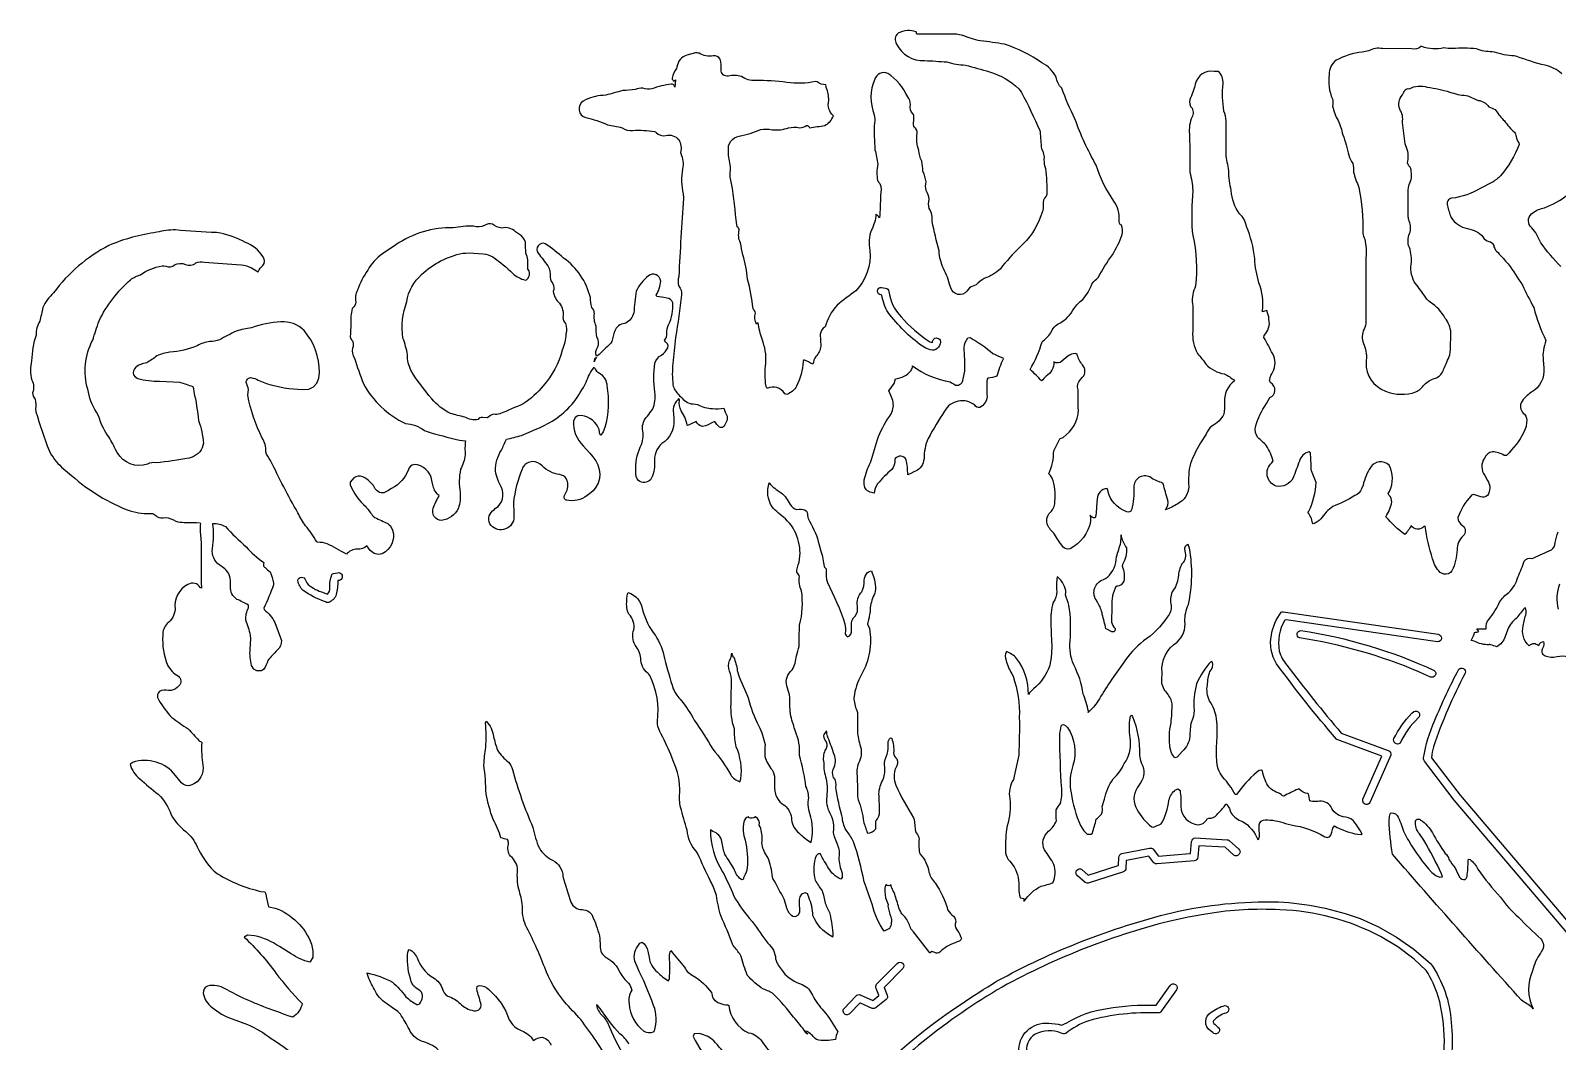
# Model space of a CAD drawing. Extents: x 1.1 to 38.4, y 1.6 to 45.1.
# Drawn here: x 2.41 to 14.9, y 11.2 to 19.47 of the extents above; entities that cross this region are included whole.
import ezdxf

# ---------------------------------------------------------------- set-up
doc = ezdxf.new("R2010")
doc.units = 0
doc.linetypes.add('0', pattern=[0])
doc.layers.add('1', color=7, linetype='0')

msp = doc.modelspace()

# ---------------------------------------------------------------- linework, layer by layer
at = {"layer": '1'}
for points in [[(14.936142, 19.111721, 0.130472), (14.79966, 19.181789, -0.028833), (14.567451, 19.253445), (14.547356, 19.257504, -0.068087), (14.384834, 19.289394), (14.367622, 19.29179, -0.097023), (14.237762, 19.315624, 0.043974), (14.043182, 19.317486, -0.014841), (13.970695, 19.323833, -0.148706), (13.792564, 19.334911), (13.782936, 19.334652, -0.270188), (13.708153, 19.317196), (13.46965, 19.317562, 0.186708), (13.356636, 19.299236), (13.303474, 19.289043, 0.09684), (13.091132, 19.222891, 0.247423), (13.032016, 19.104519, 0.127826), (13.059358, 18.906412, -0.110517), (13.061806, 18.846569, 0.089451), (13.105789, 18.730099, -0.062447), (13.144173, 18.612881, -0.041409), (13.194562, 18.445063, 0.067609), (13.225998, 18.378201, -0.08192), (13.231598, 18.307491, 0.023251), (13.275993, 18.182369, -0.064484), (13.307679, 17.808229, 0.106905), (13.325653, 17.75964, -0.072446), (13.333237, 17.605587, 0.00585), (13.334267, 17.069284, -0.105137), (13.311778, 17.008186, 0.20603), (13.319664, 16.893154, -0.128885), (13.335296, 16.750546, 0.333493), (13.495468, 16.51627, 0.184214), (13.742995, 16.509239, 0.134827), (13.809723, 16.568661, -0.125227), (13.905762, 16.622875, 0.227419), (13.969872, 16.693478, 0.016886), (14.020309, 16.813808), (14.02413, 16.835302, -0.000216), (14.029732, 16.994061, 0.13618), (13.982681, 17.111309, 0.135508), (13.859718, 17.242519, -0.111528), (13.810877, 17.299936, -0.002315), (13.729856, 17.411171, -0.171014), (13.706333, 17.571184, 0.112128), (13.683434, 17.706844, -0.179959), (13.696106, 17.816998, 0.155301), (13.684134, 17.917339, -0.036472), (13.679573, 17.948437), (13.679474, 18.160595, -0.09117), (13.704063, 18.247128, 0.133918), (13.696266, 18.348156, -0.313009), (13.676094, 18.397961, 0.171376), (13.660416, 18.522671), (13.655518, 18.539822, 0.00233), (13.632217, 18.7131, 0.188783), (13.611, 18.822536, -0.278031), (13.631943, 18.93861, -0.020128), (13.656429, 18.981707, -0.234049), (13.689377, 18.989422, -0.208226), (13.836266, 19.002605, -0.041883), (14.0207, 18.962845, 0.072361), (14.154037, 18.934383), (14.16729, 18.930462), (14.251389, 18.894573, -0.219682), (14.339828, 18.841335, -0.024602), (14.390694, 18.818829), (14.397705, 18.811306, 0.068115), (14.467789, 18.727047, 0.07474), (14.550354, 18.633434, -0.15839), (14.562071, 18.598141, 0.134853), (14.584969, 18.547848), (14.5867, 18.534771, -0.089217), (14.435205, 18.277279, -0.060506), (14.364319, 18.222622), (14.273087, 18.175396, -0.100607), (14.035423, 18.093517, 0.507307), (14.001297, 18.032253, 0.034279), (14.030342, 17.93716, 0.202569), (14.164742, 17.845898), (14.184441, 17.839886, -0.212858), (14.302116, 17.762693, 0.142563), (14.353424, 17.736614, -0.286084), (14.381805, 17.695477, 0.133516), (14.414927, 17.648571, 0.017995), (14.498886, 17.557705, -0.010266), (14.614578, 17.381756, 0.01846), (14.707611, 17.200253, 0.052512), (14.80687, 16.929424, 0.129442), (14.785179, 16.768246), (14.789719, 16.706051, -0.297993), (14.688591, 16.506298, 0.119836), (14.603882, 16.421062, 0.341716), (14.631478, 16.326366, -0.20512), (14.648643, 16.25816), (14.644295, 16.226986, -0.119332), (14.525719, 16.036129), (14.504913, 16.011974), (14.483986, 15.987942), (14.465569, 15.989971, 0.117351), (14.369875, 16.020361, 0.248384), (14.30365, 15.967953, 0.325801), (14.306648, 15.82513), (14.329918, 15.785503, -0.302934), (14.327945, 15.66176, -0.310384), (14.27388, 15.652065), (14.225006, 15.667629, 0.341999), (14.191505, 15.657391, 0.100587), (14.087158, 15.482861, 0.294999), (14.127556, 15.414898, -0.444562), (14.129593, 15.332333, 0.217126), (14.07975, 15.217251, -0.098706), (14.037951, 15.046036, -0.295503), (13.971466, 15.0182), (13.942429, 15.033245, -0.155234), (13.87988, 15.144747, -0.04293), (13.81813, 15.411068), (13.809258, 15.407665, -0.480687), (13.703484, 15.41592, -0.065291), (13.652161, 15.342037, -0.050181), (13.497452, 15.488674, 0.094016), (13.545578, 15.609631, 0.196937), (13.524956, 15.662182), (13.515129, 15.67802), (13.528099, 15.695293, 0.234941), (13.52339, 15.910408, 0.458582), (13.370462, 15.892219, 0.079324), (13.310623, 15.747112), (13.299202, 15.71748, -0.233192), (13.243515, 15.661572, -0.050027), (13.06459, 15.572399, 0.097193), (12.965452, 15.469786, -0.143144), (12.901093, 15.430477), (12.89727, 15.438061, 0.125601), (12.859596, 15.524303), (12.867996, 15.534695, 0.097832), (12.927513, 15.768017, -0.040385), (12.885376, 15.8773, 0.026823), (12.879768, 16.011395), (12.86673, 16.019268, 0.261466), (12.789436, 15.942516, -0.001404), (12.739017, 15.806012, -0.334885), (12.600446, 15.738588, -0.581108), (12.564201, 15.929699), (12.575539, 15.944454, 0.061794), (12.520919, 16.069637, -0.002687), (12.449776, 16.135845, -0.218062), (12.431313, 16.224422, -0.090486), (12.520531, 16.413769), (12.534798, 16.438046), (12.548759, 16.46249, 0.622643), (12.555006, 16.584152, -0.323982), (12.5467, 16.610729, -0.124757), (12.572322, 16.672815, 0.258746), (12.571381, 16.820644, 0.01818), (12.499146, 16.954433), (12.50161, 16.97105, 0.2547), (12.540627, 17.104183, 0.080383), (12.523697, 17.174801, 0.085553), (12.487671, 17.163937), (12.486786, 17.173153, 0.123926), (12.458641, 17.402477, -0.055282), (12.423904, 17.600567, 0.075341), (12.356637, 17.861874, 0.183917), (12.300491, 17.966686, -0.139889), (12.232262, 18.156017, -0.06303), (12.212644, 18.319298, -0.01509), (12.18956, 18.45715), (12.189323, 18.725826, 0.12035), (12.172623, 18.807156, -0.071184), (12.166245, 19.031462, 0.209835), (12.126541, 19.132015), (12.092781, 19.132015, 0.406477), (11.937622, 19.026272, -0.044493), (11.892807, 18.901146, 0.26339), (11.911476, 18.829418, -0.305261), (11.903206, 18.744747, 0.098359), (11.891047, 18.59901, -0.001206), (11.894722, 18.306377, -0.045581), (11.917259, 18.156322, 0.037155), (11.91288, 17.824062), (11.918587, 17.789791, -0.083556), (11.93911, 17.377056), (11.934212, 17.358578, 0.157459), (11.917175, 17.212734), (11.917389, 17.005795, 0.146111), (11.955589, 16.823345, -0.042462), (12.025955, 16.733883, 0.150831), (12.174232, 16.65649, -0.087382), (12.25985, 16.601086, 0.259675), (12.176239, 16.419804, -0.046413), (12.171089, 16.327404, -0.157166), (12.072334, 16.228649, 0.123525), (12.026009, 16.16386, 0.03312), (11.915972, 15.967844), (11.897507, 15.923519, 0.073626), (11.8853, 15.734277, -0.271516), (11.795143, 15.59486, -0.058389), (11.694107, 15.545696, 0.237474), (11.712456, 15.624584, -0.002991), (11.675308, 15.758557), (11.661469, 15.767696, -0.091631), (11.565964, 15.813473, 0.556822), (11.435051, 15.730022, -0.085055), (11.416473, 15.544552, -0.450457), (11.377861, 15.529476, -0.26694), (11.22184, 15.703365), (11.216721, 15.718365, 0.386625), (11.135139, 15.633297), (11.131905, 15.606457), (11.127708, 15.523403), (11.124306, 15.498043), (11.118408, 15.479977, -0.366916), (11.079239, 15.501415), (11.082092, 15.473049), (11.080902, 15.449154, -0.226967), (10.914126, 15.22546, -0.361121), (10.844902, 15.256252, -0.024926), (10.77903, 15.357571, -0.128189), (10.724897, 15.431424, -0.283157), (10.76046, 15.533138, 0.192589), (10.789574, 15.615741, 0.117144), (10.766808, 15.805019), (10.754379, 15.824306), (10.738922, 15.838558, 0.113344), (10.779587, 16.026134), (10.828964, 16.124874), (10.833885, 16.127361), (10.856148, 16.136272, 0.232864), (10.982979, 16.361919), (10.980316, 16.377697), (10.980309, 16.526699, -0.301257), (10.99807, 16.609829), (11.016633, 16.63026, 0.386714), (11.016151, 16.729824, -0.120314), (10.971992, 16.817257), (10.956268, 16.823879, 0.161519), (10.896111, 16.800793), (10.845741, 16.761425, -0.363077), (10.781845, 16.754986, -0.255977), (10.718962, 16.638363, 0.017087), (10.680214, 16.599255, 0.034714), (10.586571, 16.691708, 0.056526), (10.685013, 16.918957, 0.049434), (10.75631, 16.991558, -0.198609), (10.829407, 17.073132, 0.151655), (10.943703, 17.189754, -0.079824), (11.017487, 17.266338, 0.092036), (11.092461, 17.391644, -0.110621), (11.129913, 17.431057), (11.14241, 17.444927, -0.028475), (11.260274, 17.631132, 0.048323), (11.340851, 17.797039, 0.154421), (11.33419, 17.873013, -0.338706), (11.315552, 17.912624, 0.185951), (11.271736, 18.070797, -0.080303), (11.126633, 18.364437, -0.041284), (10.953178, 18.742397, -0.021334), (10.844971, 18.99461, -0.166013), (10.800301, 19.084225, 0.156492), (10.683762, 19.202175, 0.06542), (10.377266, 19.354137, 0.019377), (10.179214, 19.380428, -0.036915), (10.035789, 19.425869, 0.086008), (9.929962, 19.435986), (9.659454, 19.436321), (9.658813, 19.437115), (9.654938, 19.455959, 0.209253), (9.50835, 19.443436, 0.406927), (9.494905, 19.355577, 0.302345), (9.723473, 19.220257, -0.010068), (9.906479, 19.208553, 0.063089), (10.058853, 19.182812, 0.004659), (10.255318, 19.129086, -0.108061), (10.494604, 18.990171), (10.506227, 18.975153), (10.516476, 18.959166, -0.018198), (10.665337, 18.649029), (10.668419, 18.634548, 0.01285), (10.679619, 18.498577, -0.171244), (10.699539, 18.408749, 0.073627), (10.711754, 18.336651, -0.034802), (10.72451, 18.12521), (10.722031, 18.117413), (10.718224, 18.110165, 0.274079), (10.694832, 18.038662, -0.139434), (10.673874, 17.950436, -0.133932), (10.501785, 17.694317, 0.027164), (10.343262, 17.516857, -0.10989), (10.212112, 17.43745, 0.067412), (10.144035, 17.385647, 0.06673), (10.091957, 17.36018), (10.069771, 17.33395, -0.608775), (9.937988, 17.361416), (9.933372, 17.373363, 0.063368), (9.878006, 17.517864, -0.086423), (9.841766, 17.662853, -0.016653), (9.785127, 17.903454, 0.179803), (9.761581, 18.008617, -0.137755), (9.760811, 18.085766, 0.082131), (9.735886, 18.157833, -0.126853), (9.735748, 18.227856, 0.089047), (9.709702, 18.31242, 0.004771), (9.701118, 18.397991, -0.111076), (9.676247, 18.485287, -0.141959), (9.663442, 18.626194, 0.210021), (9.640442, 18.676403, -0.230196), (9.633744, 18.71249, 0.009085), (9.635063, 18.771542), (9.631714, 18.779751, -0.272543), (9.607332, 18.860964, 0.171354), (9.584991, 18.923458, 0.135262), (9.422679, 19.115572, 0.43742), (9.315407, 19.067669, 0.198428), (9.311168, 18.7764, -0.113955), (9.313019, 18.709591, 0.034841), (9.317497, 18.49078, -0.033686), (9.340622, 18.371258, 0.098208), (9.339119, 18.239468, 0.116557), (9.358101, 18.21336, -0.134544), (9.362755, 18.117474, -0.011172), (9.354813, 17.933437, 0.08696), (9.324853, 17.962841, -0.130073), (9.287776, 17.835293, 0.147933), (9.27647, 17.666481, -0.214677), (9.161346, 17.336422, 0.020298), (9.006882, 17.217724, 0.12647), (8.910469, 17.040768, 0.262496), (8.87011, 16.980816), (8.875198, 16.88348, -0.147382), (8.834175, 16.799175, 0.108638), (8.809822, 16.736034, 0.028962), (8.734222, 16.772152), (8.729912, 16.758877, -0.089209), (8.67662, 16.556362, -0.167187), (8.597267, 16.48904), (8.578705, 16.495052, 0.401768), (8.435356, 16.536373), (8.426102, 16.554043, -0.067826), (8.424362, 16.744808, 0.116146), (8.393254, 16.940237, -0.03842), (8.361198, 17.075146, -0.048587), (8.348015, 17.063519, -0.205648), (8.339979, 17.154758, 0.255102), (8.322945, 17.183102), (8.320244, 17.191875, 0.039995), (8.275223, 17.430798, 0.058669), (8.235958, 17.630438, -0.006755), (8.217255, 17.730282, -0.186004), (8.207077, 17.831738, 0.255456), (8.190125, 17.86018), (8.186516, 17.87524, 0.012622), (8.144875, 18.214657, -0.143768), (8.13633, 18.321163, 0.048814), (8.119102, 18.444469), (8.119637, 18.479702, -0.426074), (8.206772, 18.602154, 0.049325), (8.382281, 18.655605, -0.115383), (8.476431, 18.653717, 0.104051), (8.609154, 18.669569, -0.092684), (8.700668, 18.671124, 0.140124), (8.758354, 18.68919, -0.381375), (8.78193, 18.669598, 0.002186), (8.907532, 18.689449, 0.198554), (8.976883, 18.768398, -0.272821), (8.939056, 18.892973, 0.093632), (8.919131, 18.999382, -0.005985), (8.915413, 19.022503, -0.184225), (8.845078, 19.047054), (8.831146, 19.048107, -0.089927), (8.596077, 19.041943, 0.030176), (8.34034, 19.056881, -0.16224), (8.225243, 19.088436, 0.129277), (8.116493, 19.093227, -0.492611), (8.058922, 19.144421, 0.087366), (8.050984, 19.232378, 0.341158), (7.994759, 19.25787, -0.165047), (7.878779, 19.279621, 0.075996), (7.848824, 19.283001), (7.779579, 19.263515, 0.304912), (7.697472, 19.167477), (7.693855, 19.15617, 0.100457), (7.658331, 19.077194, 0.33763), (7.67486, 19.052452, 0.317908), (7.6847, 19.062115), (7.681136, 19.001369, 0.435891), (7.65126, 19.026974, 0.054666), (7.49202, 18.988934, -0.121636), (7.418854, 18.993435, 0.07591), (7.355306, 18.984318, -0.044825), (7.254448, 18.974346, 0.008441), (7.114662, 18.936123, 0.101634), (6.948914, 18.899426), (6.931206, 18.887859, 0.663178), (6.950813, 18.753979, -0.046565), (7.12973, 18.69482, -0.03588), (7.248062, 18.670055, 0.180401), (7.337234, 18.649319, -0.041048), (7.513374, 18.640728), (7.521255, 18.637096), (7.528404, 18.632183, 0.293766), (7.605949, 18.607601, -0.268561), (7.71315, 18.573559, -0.174547), (7.727341, 18.469296), (7.72831, 18.459637, -0.15922), (7.743446, 18.334698, 0.102848), (7.748518, 18.129078, -0.025791), (7.750388, 18.093065, 0.003779), (7.712059, 17.454174, 0.125489), (7.71209, 17.373501, -0.238501), (7.733757, 17.303783, -0.022733), (7.684703, 16.953428, -0.012104), (7.663122, 16.741932, 0.048412), (7.664546, 16.568037, 0.152827), (7.710197, 16.489544, 0.099185), (7.796112, 16.416134, 0.026184), (7.866623, 16.407345, 0.137029), (7.989197, 16.374371, 0.111435), (8.081215, 16.377758, 0.081789), (8.109399, 16.311382, -0.220832), (8.071136, 16.219481, -0.314107), (8.038773, 16.226101), (8.023384, 16.241848), (8.006866, 16.266781), (7.992577, 16.262295, -0.108301), (7.907791, 16.226315, -0.270049), (7.85527, 16.268612, -0.042848), (7.783348, 16.235561), (7.779732, 16.237423, 0.093591), (7.760811, 16.301815), (7.731903, 16.355877, -0.159459), (7.717552, 16.441097), (7.713615, 16.45425, 0.264271), (7.66787, 16.336376), (7.67077, 16.28297, -0.284299), (7.574239, 16.08695, 0.24122), (7.514534, 15.92831, -0.146449), (7.480653, 15.791362, -0.384138), (7.383224, 15.783672, -0.219484), (7.360685, 15.85627), (7.360439, 15.888377, -0.115771), (7.406997, 16.078962, 0.151277), (7.414743, 16.205166, -0.203952), (7.455906, 16.310804, -0.015046), (7.498535, 16.366589, 0.143837), (7.516304, 16.507915, -0.072327), (7.51713, 16.744011, -0.201861), (7.571598, 16.810032, 0.1032), (7.623192, 16.870327), (7.625084, 16.885998), (7.619392, 16.902187), (7.604538, 16.918972), (7.594612, 16.933071, 0.288952), (7.614365, 16.992153, -0.13491), (7.628891, 17.059109, 0.131937), (7.662848, 17.23933, 0.31241), (7.6138, 17.276653), (7.591042, 17.280834), (7.531517, 17.289257), (7.527687, 17.300686, 0.117452), (7.564774, 17.416119, 0.601659), (7.463867, 17.459301, 0.120568), (7.364868, 17.333431, 0.011186), (7.344314, 17.156271, -0.209653), (7.278572, 17.072048), (7.26902, 17.06918, 0.310017), (7.189003, 17.008205, 0.053381), (7.164307, 16.922344), (7.155243, 16.909237, -0.015887), (7.047905, 16.803707), (7.039254, 16.802471, -0.247521), (7.047507, 16.873745, 0.268796), (7.041771, 16.958492, -0.045414), (7.037086, 17.04771, -0.15672), (7.022858, 17.15176, 0.195578), (7.001022, 17.200726, -0.047628), (6.989014, 17.280941, 0.177924), (6.770583, 17.604492, 0.025498), (6.620606, 17.721453, 0.768787), (6.562843, 17.644756, 0.008282), (6.64112, 17.540524, -0.171337), (6.659974, 17.447514, 0.182217), (6.683311, 17.39529, -0.143939), (6.68602, 17.330135, 0.186664), (6.736671, 17.235592, -0.203292), (6.764382, 17.119024, 0.192067), (6.785926, 17.069195, -0.157269), (6.787964, 16.983547, -0.093655), (6.758119, 16.849575, -0.119737), (6.603315, 16.5602, -0.078722), (6.440102, 16.412258, -0.010586), (6.248154, 16.330338, -0.097519), (6.196411, 16.326214, 0.174799), (6.151085, 16.299129), (6.146004, 16.296764), (6.105614, 16.301342, 0.318714), (6.070129, 16.283581, -0.16465), (5.962326, 16.302349, -0.002102), (5.844521, 16.333233, -0.118213), (5.692726, 16.453915, -0.048621), (5.520877, 16.686531, -0.124922), (5.49334, 16.813061, 0.04484), (5.455711, 16.948681, -0.123139), (5.487511, 17.248425, -0.181798), (5.60794, 17.468767, -0.144592), (5.944779, 17.64344), (5.970892, 17.645796), (5.997108, 17.646175), (6.112907, 17.638165, -0.143432), (6.191147, 17.613338, -0.050358), (6.355507, 17.477596, 0.11615), (6.455963, 17.42416, 0.343152), (6.482407, 17.448162, 0.3429), (6.478735, 17.514759, -0.045007), (6.477085, 17.590324, 0.092907), (6.460976, 17.643276, -0.005044), (6.457606, 17.734365, 0.223939), (6.409805, 17.796062), (6.376541, 17.818539, 0.257438), (6.264275, 17.850079, -0.128418), (6.187935, 17.881268, 0.235565), (6.123856, 17.869915, -0.174457), (6.031799, 17.865902, 0.042546), (5.867004, 17.852383, 0.153894), (5.398018, 17.713436), (5.287598, 17.639385, 0.125482), (5.169594, 17.506481, 0.079908), (5.083969, 17.341091, 0.198235), (5.070141, 17.244057, -0.24092), (5.044807, 17.19743), (5.040901, 17.191097, 0.095529), (5.03067, 17.065685, -0.002448), (5.023537, 16.961224, 0.155678), (5.042192, 16.926876, -0.198361), (5.043884, 16.866573, 0.209134), (5.058548, 16.786602, 0.012083), (5.132469, 16.576427, 0.161658), (5.47702, 16.251873, -0.136867), (5.631271, 16.194286), (5.645457, 16.187073, 0.013034), (5.917857, 16.114216), (5.942155, 16.111481), (5.966583, 16.110378, 0.047051), (5.965249, 15.993649, -0.102393), (5.927017, 15.876995, 0.099158), (5.924525, 15.685584, -0.091432), (5.909378, 15.558163, -0.251523), (5.772258, 15.45803, -0.524502), (5.703667, 15.558163, -0.04088), (5.752625, 15.66148, -0.194862), (5.704124, 15.738415), (5.693025, 15.785198, 0.347265), (5.549083, 15.916088, 0.298085), (5.500038, 15.873531, -0.188172), (5.363001, 15.71896), (5.331934, 15.700425), (5.300217, 15.683025, -0.337313), (5.224068, 15.727337, 0.170605), (5.109345, 15.821037, 0.276424), (5.040161, 15.791195), (5.023109, 15.771267), (5.022705, 15.748928, 0.10359), (5.153984, 15.569088, 0.012844), (5.212654, 15.492916), (5.226111, 15.482205, 0.002155), (5.33291, 15.431683), (5.344185, 15.423351), (5.352814, 15.414059), (5.371582, 15.378506, -0.359624), (5.286652, 15.184505), (5.254242, 15.178982), (5.220848, 15.187771), (5.188065, 15.21339), (5.159302, 15.250576, -0.243701), (5.082619, 15.223447, 0.196169), (4.992561, 15.182812, 0.023688), (4.836496, 15.266585, 0.079925), (4.757469, 15.27972), (4.750481, 15.283077, 0.055713), (4.658592, 15.414104, -0.044591), (4.595825, 15.520519, -0.018928), (4.372253, 15.949627, -0.102017), (4.333923, 16.020443, 0.182119), (4.303398, 16.132107, -0.062437), (4.185669, 16.482647), (4.190948, 16.527843, 0.103998), (4.172782, 16.585094, -0.547329), (4.228882, 16.62315, -0.018922), (4.33976, 16.576931, 0.062518), (4.63356, 16.528835), (4.684982, 16.531811), (4.724503, 16.549755), (4.751259, 16.580227), (4.766808, 16.620586), (4.772705, 16.668118, 0.180938), (4.646773, 17.011196, 0.222093), (4.456375, 17.082607, 0.077586), (4.217323, 17.033581, 0.063311), (4.090954, 17.005379, 0.018664), (3.953671, 16.935308, -0.097389), (3.874802, 16.92181, 0.09989), (3.772964, 16.886608, -0.091634), (3.548933, 16.835413, 0.063364), (3.442223, 16.80476, -0.051888), (3.357826, 16.747372, 0.114957), (3.269218, 16.712002, 0.238532), (3.251099, 16.648159), (3.264839, 16.631496), (3.287056, 16.619152, 0.075147), (3.464767, 16.598522), (3.629929, 16.588726, -0.016341), (3.736168, 16.553677), (3.741928, 16.538662), (3.745499, 16.510357, -0.023067), (3.784424, 16.274197, -0.065088), (3.823324, 16.089533, -0.305251), (3.729919, 15.976879), (3.70578, 15.968533, -0.032697), (3.436384, 15.930333, 0.162991), (3.366734, 15.918452, -0.369725), (3.118306, 16.014284), (3.103496, 16.03846, 0.067014), (3.038535, 16.154222, -0.077355), (2.965927, 16.314404), (2.948123, 16.343184, -0.10051), (2.877392, 16.531069, -0.193626), (2.917397, 16.933193, -0.007754), (2.969513, 17.090298, -0.100693), (3.226626, 17.426432, -0.088908), (3.308472, 17.467556, -0.112004), (3.48455, 17.541302), (3.500643, 17.541182), (3.516591, 17.539019, 0.324345), (3.587372, 17.550335, -0.218006), (3.67572, 17.551723, 0.272725), (3.761993, 17.565228, -0.193272), (3.830935, 17.569988, 0.00239), (4.130981, 17.549877, -0.081072), (4.216995, 17.523739), (4.272156, 17.492214, -0.161015), (4.310782, 17.542858, 0.344417), (4.309196, 17.615887, 0.173803), (4.167061, 17.731396, 0.07354), (3.962033, 17.808832), (3.930646, 17.812979, -0.020612), (3.594982, 17.83499, 0.057573), (3.443321, 17.814922, 0.06961), (3.050507, 17.706921, 0.117009), (2.597672, 17.319698, 0.103012), (2.509271, 17.199337, -0.000879), (2.485551, 17.088406, 0.160895), (2.454094, 16.974941, 0.070345), (2.41787, 16.764782, 0.120431), (2.419212, 16.605923, -0.220484), (2.425474, 16.501987, 0.218073), (2.44709, 16.449398, -0.079577), (2.449318, 16.369823), (2.453521, 16.347256, 0.026802), (2.560996, 16.030373, 0.096793), (2.66333, 15.894604), (2.744751, 15.825634, 0.09156), (3.22438, 15.535748, 0.072379), (3.407904, 15.513685, -0.179429), (3.442177, 15.489971, 0.193575), (3.511688, 15.482342, -0.113087), (3.598282, 15.450771, 0.068784), (3.735405, 15.441906), (3.766121, 15.440624), (3.796799, 15.43861), (3.798523, 15.433163, 0.048543), (3.797249, 15.367001), (3.80465, 15.277675, 0.008201), (3.806511, 14.902597), (3.797508, 14.908031, 0.440514), (3.695921, 14.933308, 0.318581), (3.591025, 14.731717, -0.230617), (3.526527, 14.61462, 0.210067), (3.491563, 14.517493, 0.121475), (3.52964, 14.274532, 0.121884), (3.618204, 14.182781, -0.455568), (3.623038, 14.105916, -0.169895), (3.558266, 14.065746, 0.047413), (3.480766, 14.067943, 0.530403), (3.459137, 13.988506, 0.058893), (3.563934, 13.846172, 0.015703), (3.698273, 13.752743, -0.01782), (3.785928, 13.657915, 0.064691), (3.811699, 13.642208), (3.807083, 13.612118, 0.032856), (3.820997, 13.433153, -0.362217), (3.703545, 13.286739, -0.27522), (3.629684, 13.327862), (3.595993, 13.371624, 0.31674), (3.243896, 13.47842), (3.222816, 13.461849, 0.151552), (3.303505, 13.343395, 0.014422), (3.453621, 13.217705, -0.116694), (3.560326, 13.050766, 0.122683), (3.679817, 12.914257, -0.106267), (3.772362, 12.788937, 0.091963), (3.908485, 12.591885), (3.938942, 12.568203, 0.083595), (4.293945, 12.423122), (4.32531, 12.419125), (4.330032, 12.408688), (4.354187, 12.308331), (4.358849, 12.297497), (4.409241, 12.287304, -0.216822), (4.708397, 11.992168), (4.719719, 11.937008), (4.717247, 11.883343), (4.694267, 11.842922, -0.077253), (4.541611, 11.911495), (4.444893, 11.971844, 0.098377), (4.241508, 12.059948), (4.185013, 12.064205), (4.157913, 12.047741, -0.052299), (4.415192, 11.75491, 0.031264), (4.631088, 11.506405, -0.220749), (4.554428, 11.394939), (4.524704, 11.401501), (4.479027, 11.420193, -0.026073), (4.103614, 11.570614), (4.002251, 11.626797, 0.184694), (3.85738, 11.648913, 0.32619), (3.821686, 11.589275, 0.198315), (3.894794, 11.474699, 0.100123), (4.058891, 11.379726), (4.183205, 11.33395, -0.067993), (4.378227, 11.219875, -0.039885), (4.64974, 11.018626, 0.045476)], [(14.929794, 17.535534, -0.035626), (14.764038, 17.728863), (14.755547, 17.7449, 0.118065), (14.678733, 17.865734, -0.445416), (14.700348, 17.974667, -0.108966), (14.794807, 18.016064, 0.175031), (15.123581, 18.286449, 0.121244)], [(14.990181, 14.340176, 0.134404), (14.897209, 14.341259, -0.131592), (14.799336, 14.34739, -0.445416), (14.784922, 14.417448, 0.173061), (14.790451, 14.465435, 0.298532), (14.744698, 14.43182, 0.440002), (14.668625, 14.431957, -0.276616), (14.621541, 14.596597, -0.022934), (14.644367, 14.695668, 0.10897), (14.638412, 14.74287), (14.631706, 14.741512, 0.007442), (14.567314, 14.65852, 0.145951), (14.491821, 14.561092), (14.472404, 14.507687, -0.215651), (14.404091, 14.424358, 0.065015), (14.355011, 14.439205), (14.34227, 14.445492), (14.343094, 14.440609, -0.132802), (14.219894, 14.471188), (14.207573, 14.474331), (14.195, 14.476254), (14.202553, 14.490871, 0.104307), (14.222183, 14.540997, 0.05296), (14.257912, 14.55064), (14.241913, 14.57095), (14.31411, 14.57095), (14.317039, 14.571453, -0.207137), (14.341179, 14.651531, 0.081824), (14.426964, 14.790112, -0.085212), (14.502815, 14.869579, 0.157431), (14.576889, 14.994656, 0.034401), (14.629573, 15.124335, -0.335732), (14.693787, 15.147686), (14.707298, 15.152538, -0.016453), (14.851168, 15.217133, 0.235772), (14.883179, 15.276852, -0.046026), (14.906525, 15.363873, -0.045322)], [(14.917183, 14.937481, 0.142339), (14.905624, 14.732189, -0.092312)], [(7.153046, 11.019909, 0.025652), (6.910028, 11.374023, 0.008532), (6.777105, 11.518847, -0.080447), (6.615555, 11.801022, 0.028833), (6.458565, 12.14703, -0.108609), (6.43364, 12.305523, 0.057419), (6.402451, 12.440655, -0.072166), (6.393445, 12.596309, 0.219937), (6.336098, 12.710964, -0.24265), (6.318681, 12.809906, 0.098254), (6.312134, 12.848782, -0.018926), (6.255699, 12.861385, 0.073663), (6.193596, 13.011105, -0.037777), (6.135345, 13.222195, 0.02792), (6.117882, 13.458141, -0.02623), (6.133644, 13.601284, 0.035594), (6.132141, 13.801159), (6.136703, 13.815685, -0.17352), (6.195889, 13.691113, 0.016633), (6.228958, 13.577496, 0.064401), (6.318581, 13.479458, -0.118624), (6.350792, 13.421154, 0.034344), (6.519234, 12.945721, 0.057776), (6.571692, 12.776914, 0.150425), (6.679199, 12.679379, -0.275761), (6.764549, 12.544292, 0.019757), (6.830246, 12.333736, 0.300339), (6.920769, 12.274151, -0.339612), (7.012894, 12.204693, -0.051137), (7.067749, 12.037868), (7.068871, 11.979885, 0.300183), (7.123634, 11.880184, -0.161824), (7.230713, 11.760479, 0.089571), (7.301453, 11.672573, -0.146385), (7.327095, 11.614574, 0.183842), (7.305376, 11.502775, 0.223106), (7.426508, 11.28095, 0.225633), (7.506279, 11.274075), (7.513046, 11.281277, 0.163848), (7.506912, 11.490322, 0.026542), (7.37075, 11.807537), (7.360528, 11.83427, -0.280126), (7.377533, 11.975597), (7.393173, 11.998623), (7.412453, 12.008633, -0.215711), (7.457878, 11.933514), (7.468773, 11.882687, 0.195207), (7.536003, 11.765545, 0.079139), (7.628723, 11.691799), (7.635712, 11.711224, 0.030877), (7.636003, 11.888534, -0.059172), (7.646095, 11.939068, 0.005122), (7.760475, 11.802395, 0.200291), (7.836632, 11.73077, -0.079765), (7.98037, 11.596813, 0.047993), (7.992699, 11.545727, 0.205345), (8.112953, 11.494671), (8.122627, 11.489712, 0.273458), (8.283943, 11.26614, -0.225361), (8.393242, 11.193447, -0.000748), (8.491834, 11.06024, -0.289026)], [(9.107038, 10.711087, -0.063174), (10.023037, 11.501733, -0.013482), (10.312888, 11.687923, -0.06467), (11.74715, 12.248891, -0.062693), (12.61837, 12.336859, -0.078166), (13.286308, 12.200237), (13.438034, 12.132656), (13.585014, 12.049664), (13.726532, 11.95039), (13.862007, 11.833767), (13.865128, 11.830334, -0.136063), (14.03205, 11.35181, -0.084752), (13.993202, 10.817394, -0.825688)], [(13.934937, 10.836636, 0.12357), (13.926331, 11.56368, 0.069873), (13.827324, 11.775173), (13.729706, 11.867687), (13.593864, 11.969265), (13.452347, 12.054653, 0.112961), (12.629665, 12.272806, 0.054029), (12.03936, 12.240414), (11.879776, 12.212475), (11.722244, 12.178051, 0.066043), (10.317155, 11.617321, 0.075783), (9.107612, 10.62022, 0.09048)], [(5.744367, 11.127705, 0.114645), (5.606964, 11.198574, -0.210428), (5.508247, 11.293926, 0.016577), (5.435181, 11.41917, 0.06966), (5.390305, 11.45808), (5.320175, 11.505154, -0.132234), (5.221962, 11.620098, -0.041401), (5.165497, 11.742214), (5.163651, 11.756298, -0.069997), (5.368927, 11.681652, -0.04817), (5.480431, 11.561489, 0.08394), (5.568062, 11.498837, 0.384506), (5.600166, 11.515423), (5.607704, 11.530148, 0.48564), (5.571979, 11.624881, -0.202338), (5.517124, 11.71108, -0.11573), (5.497498, 11.935329), (5.50576, 11.946804), (5.520943, 11.941875, -0.159648), (5.583214, 11.85252, 0.159797), (5.719117, 11.707281, -0.197518), (5.783747, 11.608619, 0.220064), (5.839264, 11.559948, -0.118231), (5.934874, 11.494663, 0.153152), (6.050441, 11.444961, 0.236329), (6.094154, 11.474194), (6.095917, 11.494442, 0.028261), (6.062584, 11.605785), (6.059181, 11.629025), (6.063751, 11.64558), (6.079308, 11.652981, -0.213375), (6.158195, 11.619671, -0.130064), (6.325955, 11.373566, 0.194422), (6.427186, 11.283641, -0.149866), (6.522865, 11.204754, -0.121825), (6.597687, 11.229778, -0.264254), (6.666122, 11.166042)], [(7.305008, 11.174267, 0.099965), (7.229614, 11.258389, -0.037013), (7.069115, 11.46571), (7.050903, 11.487865), (7.039101, 11.494686, 0.183086), (7.088608, 11.405117, -0.122591), (7.144478, 11.311794, 0.025563), (7.289833, 11.026165, -0.079493)], [(8.121573, 11.068279, -0.019105), (7.998137, 11.201089, 0.128306), (7.882149, 11.259853), (7.83889, 11.258282), (7.829704, 11.236828, 0.065605), (7.999817, 10.987331, -0.080402)]]:
    msp.add_lwpolyline(points, format="xyb", dxfattribs=at)
for points in [[(9.367416, 17.302258, -0.980925), (9.371292, 17.364849), (9.404503, 17.358547, -0.34087), (9.43213, 17.331631, 0.172828), (9.531326, 17.12431, 0.068243), (9.765895, 16.920223), (9.77704, 16.916664), (9.788575, 16.914715, -1.347978), (9.850189, 16.902798, -0.498828), (9.755882, 16.858089), (9.732697, 16.867962), (9.704964, 16.883785, -0.077903), (9.425407, 17.159618, -0.102318), (9.373146, 17.301128)], [(9.230194, 15.790203, -0.07282), (9.280319, 15.931225, 0.018158), (9.34507, 16.145916, -0.03723), (9.449573, 16.330893, 0.184814), (9.463541, 16.440132, 0.025862), (9.431541, 16.51791), (9.474915, 16.578045), (9.484489, 16.617733, 0.207054), (9.613208, 16.683969, 0.111124), (9.624619, 16.72163, 0.120197), (9.932152, 16.592144, 0.02382), (9.97731, 16.565075, 0.466778), (10.03904, 16.615353), (10.051956, 16.679256, 0.02183), (10.046611, 16.873617, -0.137732), (10.076256, 16.950497), (10.096703, 16.953808, -0.046142), (10.281441, 16.824703, 0.009527), (10.363525, 16.787472), (10.366539, 16.77795, 0.060961), (10.315018, 16.637142, -0.019088), (10.24147, 16.620663), (10.234428, 16.613232, 0.040258), (10.234821, 16.47127, -0.264995), (10.175548, 16.382172, -0.322358), (10.133319, 16.401821, 0.457829), (9.886688, 16.353252, 0.020414), (9.752068, 16.127743, 0.102712), (9.718582, 15.963547), (9.715651, 15.94582, -0.269107), (9.635415, 15.854554), (9.610572, 15.842696), (9.585037, 15.832409, 0.063842), (9.572013, 15.956523, 0.53978), (9.483647, 15.963666), (9.480067, 15.955238, -0.200918), (9.454137, 15.873788, 0.04213), (9.337296, 15.756252, 0.113411), (9.311714, 15.681362), (9.279053, 15.688595, -0.340324), (9.228394, 15.764614)], [(7.039841, 16.793621, 0.112676), (7.021393, 16.755642, -0.299194)], [(6.201164, 15.545742), (6.214119, 15.557049, 0.374657), (6.261314, 15.727551, -0.068534), (6.212059, 15.861691, -0.14707), (6.261246, 16.033062, 0.013614), (6.301651, 16.122524, 0.018266), (6.426704, 16.153622), (6.551689, 16.207302, 0.126052), (6.853561, 16.424297, 0.027947), (6.955536, 16.588375, -0.091382), (7.019288, 16.710796, 0.170033), (7.070374, 16.658688, -0.217872), (7.124565, 16.560833, -0.103506), (7.107895, 16.218395), (7.093361, 16.181881), (7.075554, 16.154949), (7.067429, 16.16386), (7.061928, 16.201427, 0.265323), (6.917679, 16.317257), (6.887444, 16.314709), (6.864082, 16.299816), (6.850716, 16.270992, 0.210754), (6.929176, 16.068539), (6.983719, 16.00877), (7.009636, 15.978359), (7.032454, 15.946438, -0.411161), (6.981031, 15.674755, -0.198699), (6.813354, 15.61978), (6.797515, 15.623201, -0.623004), (6.778625, 15.661022), (6.798805, 15.706692, 0.250931), (6.783508, 15.813137, 0.121925), (6.717863, 15.835405, -0.142334), (6.579025, 15.918877, 0.501527), (6.429802, 15.877758, 0.065341), (6.358985, 15.603298, -0.019311), (6.363068, 15.470941, -0.679143), (6.167263, 15.430176, -0.383508)], [(7.287209, 14.741772, -0.079981), (7.297264, 14.869518, -0.288067), (7.41503, 14.727509, 0.101606), (7.520659, 14.516693, -0.105407), (7.594354, 14.328045, 0.00734), (7.667641, 14.079227, 0.090146), (7.733133, 13.984688, -0.048557), (7.83947, 13.823681, -0.017786), (7.99028, 13.586193, -0.049394), (8.137039, 13.375744, 0.16385), (8.212074, 13.320553), (8.221397, 13.343273, 0.128246), (8.182892, 13.606777, -0.078401), (8.169579, 13.734219), (8.167259, 13.753201, -0.097101), (8.1405, 13.958827, -0.006869), (8.144463, 14.16061, 0.035455), (8.121147, 14.24641, -0.192658), (8.13826, 14.331127, 0.037264), (8.1457, 14.3712, 0.202238), (8.162079, 14.339596, -0.070082), (8.19059, 14.229504, 0.041721), (8.213127, 14.163754), (8.259293, 14.059505), (8.269958, 14.033428), (8.279396, 14.006878, 0.061382), (8.368355, 13.775875, -0.056456), (8.41832, 13.624416, 0.023719), (8.417725, 13.526714, 0.121732), (8.476013, 13.417426, -0.124512), (8.496338, 13.347942), (8.495421, 13.291958, 0.298697), (8.578896, 13.12565, -0.214444), (8.63488, 13.007915, 0.190837), (8.695435, 12.90115, 0.040513), (8.791908, 12.824184), (8.797722, 12.839413, 0.137112), (8.77564, 13.090511, -0.098035), (8.774872, 13.175014, 0.133181), (8.753181, 13.280224, 0.034157), (8.699715, 13.5359, 0.122129), (8.667252, 13.731154, -0.012057), (8.629402, 13.855801, -0.042053), (8.62104, 14.008739), (8.617081, 14.031551), (8.597694, 14.10429, -0.32766), (8.641098, 14.234661, 0.115277), (8.674461, 14.351574, 0.006089), (8.69622, 14.428233, -0.020456), (8.701286, 14.600826, 0.099343), (8.716339, 14.882458, -0.151916), (8.698654, 14.997402, 0.29308), (8.677078, 15.028255, -0.08977), (8.69725, 15.116726, 0.254295), (8.58593, 15.470821, -0.037798), (8.47551, 15.568203, -0.225363), (8.45298, 15.764996, 0.09132), (8.548653, 15.685253, -0.115026), (8.622475, 15.587425, 0.177567), (8.678673, 15.546215, -0.150571), (8.747487, 15.541118, -0.273914), (8.766449, 15.497753, 0.101184), (8.781624, 15.451061, -0.083642), (8.860027, 15.259371), (8.875676, 15.205682, -0.042099), (8.901544, 15.080396, 0.037093), (8.918106, 15.062984), (8.919441, 15.051678, 0.09103), (8.92778, 14.950726, -0.035632), (9.071358, 14.612911, -0.049107), (9.074844, 14.534374, 0.199508), (9.092766, 14.504939, 0.342221), (9.125648, 14.560802), (9.12455, 14.59866, -0.274189), (9.156357, 14.675182, 0.212464), (9.17337, 14.756893, -0.21805), (9.208702, 14.874294, 0.132279), (9.229241, 14.969065, -0.114942), (9.254303, 15.030025), (9.268982, 15.040188), (9.288452, 15.045391, -0.095891), (9.321726, 14.893911, -0.108717), (9.30291, 14.834469, 0.095086), (9.276938, 14.713576, -0.04484), (9.255707, 14.608883), (9.272186, 14.573818, -0.173319), (9.207108, 14.198177, 0.091626), (9.144753, 14.007717, 0.114048), (9.170274, 13.904159, -0.06622), (9.173805, 13.869961), (9.17392, 13.751293, 0.078611), (9.194916, 13.623074, -0.18894), (9.189959, 13.487718, 0.15571), (9.171821, 13.367831, 0.000455), (9.176391, 13.183147), (9.179222, 13.171551, -0.082438), (9.222892, 12.994732, -0.000494), (9.255249, 12.900631, 0.207682), (9.324883, 12.935009, -0.035016), (9.325691, 12.999584, 0.02774), (9.350304, 13.037334), (9.354385, 13.058819, 0.023168), (9.349403, 13.221249, -0.117531), (9.385338, 13.340969, 0.13499), (9.395119, 13.454556, -0.130576), (9.41803, 13.545345, 0.076626), (9.424599, 13.638714, -0.18674), (9.443893, 13.678875), (9.454124, 13.676128, -0.105712), (9.469809, 13.556436, 0.194654), (9.495422, 13.508831, -0.293497), (9.486946, 13.434155, 0.194661), (9.488495, 13.292599, 0.037348), (9.63308, 13.025341), (9.638214, 13.010877, 0.004416), (9.649925, 12.911526, -0.032208), (9.677216, 12.865032), (9.678406, 12.853649, 0.065616), (9.681885, 12.739498), (9.687523, 12.727184, -0.150873), (9.758642, 12.581885, 0.135312), (9.81012, 12.49284, -0.078639), (9.914742, 12.270626, 0.136963), (9.96067, 12.2216, -0.287788), (9.974747, 12.158154, 0.228398), (9.993088, 12.101543, -0.06973), (10.024025, 12.038631, -0.281959), (9.990524, 12.009624), (9.973938, 12.001873, 0.135491), (9.849326, 11.925668, -0.283817), (9.806412, 11.923077), (9.790909, 11.929211), (9.781479, 11.931896), (9.769958, 11.920086), (9.767388, 11.919857, 0.002953), (9.612076, 12.115612, 0.052186), (9.571266, 12.204433, -0.1504), (9.509636, 12.3031, 0.006795), (9.474026, 12.414975, -0.040099), (9.450373, 12.463734), (9.450155, 12.469953), (9.450745, 12.476147, -0.325831), (9.407852, 12.475887), (9.402771, 12.474499, 0.11532), (9.4049, 12.370403), (9.424141, 12.314663), (9.422558, 12.302952, 0.053764), (9.448106, 12.215266, -0.179839), (9.436951, 12.120296, -0.011001), (9.392998, 12.09724, -0.094496), (9.293822, 12.31814, 0.007929), (9.227806, 12.50259, 0.038965), (9.142105, 12.828859, 0.071103), (9.088943, 12.912838, -0.124729), (9.050995, 13.0229, -0.019264), (8.996399, 13.272106, 0.265808), (8.978348, 13.355862, -0.245278), (8.983949, 13.439141, 0.208308), (8.978572, 13.557869, 0.008938), (8.928776, 13.69308, -0.047582), (8.921616, 13.736065, 0.116464), (8.895393, 13.695599, 0.175463), (8.919479, 13.647366, -0.283984), (8.908607, 13.576077, 0.147083), (8.897774, 13.475994, 0.084979), (8.918808, 13.344509, -0.077222), (8.919693, 13.18011, 0.138319), (8.953796, 13.052776, -0.150681), (8.975502, 12.911718, 0.071167), (8.983917, 12.873302), (9.0103, 12.804409, -0.14469), (9.021729, 12.702068, 0.091474), (9.048433, 12.572641, -0.0824), (9.047981, 12.537563), (9.036995, 12.524563, -0.167363), (8.937881, 12.612896, -0.019906), (8.870514, 12.731228), (8.852264, 12.730785), (8.837723, 12.714596), (8.827705, 12.691967, 0.113514), (8.827782, 12.514446, 0.02831), (8.884239, 12.428005, -0.051448), (8.909187, 12.327648, 0.002776), (8.949257, 12.239819, -0.028758), (8.973747, 12.059948), (8.971344, 12.04974), (8.964378, 12.055141, -0.189085), (8.810303, 12.226391, 0.107338), (8.775169, 12.37521), (8.771751, 12.389431), (8.769493, 12.403881), (8.745316, 12.411465), (8.716072, 12.40147), (8.701767, 12.379894, 0.094227), (8.700943, 12.282955), (8.698875, 12.252331), (8.688004, 12.228756), (8.664391, 12.216137), (8.645409, 12.217983, -0.187825), (8.594093, 12.29649), (8.574226, 12.359386, 0.003181), (8.483009, 12.529064), (8.47905, 12.541805, 0.070496), (8.441536, 12.701107), (8.417137, 12.739513, -0.174176), (8.394722, 12.847729, 0.124425), (8.371208, 12.964672, 0.37616), (8.340218, 13.032482, -0.220742), (8.28629, 13.025485, -0.121379), (8.283676, 13.034083, 0.305156), (8.244415, 12.991924, 0.142076), (8.255733, 12.842498, -0.071022), (8.271711, 12.616715, -0.092199), (8.24646, 12.545986), (8.243065, 12.534618, -0.823247), (8.21994, 12.523373, -0.144632), (8.163246, 12.609356, 0.024415), (8.089355, 12.724514, -0.056723), (8.065727, 12.831951, 0.259774), (7.991493, 12.913631), (7.981255, 12.920223), (7.97139, 12.92738, 0.139466), (8.069901, 12.584377, -0.024519), (8.161118, 12.389065, 0.05543), (8.313644, 12.17651, -0.002235), (8.440071, 11.998608, -0.22537), (8.504501, 11.870678, 0.104667), (8.526024, 11.820583), (8.565224, 11.764751, 0.154643), (8.723175, 11.661838, -0.187516), (8.805374, 11.5751, 0.080918), (8.90027, 11.443964, -0.040853), (9.013016, 11.273556, 0.090404), (8.994293, 11.212627, -0.120242), (8.839317, 11.210613), (8.827309, 11.218441, 0.077395), (8.762413, 11.278072), (8.750458, 11.27969), (8.749298, 11.272533, 0.056612), (8.768265, 11.258785, -0.414804), (8.749298, 11.271099, 0.036678), (8.650459, 11.393841, 0.039937), (8.487549, 11.583157, 0.071058), (8.405602, 11.623333, -0.074297), (8.272621, 11.73843, -0.030364), (8.223068, 11.890133, 0.076875), (8.164497, 11.969311), (8.157677, 11.980175), (8.15181, 11.991573, 0.019441), (8.057861, 12.218517, -0.03509), (8.020096, 12.389416, 0.076035), (7.970924, 12.507214, -0.002109), (7.865264, 12.735212), (7.854599, 12.752254, -0.163903), (7.780024, 12.924265, -0.001123), (7.726731, 13.111723, -0.073541), (7.720631, 13.22878, 0.113667), (7.667175, 13.490734), (7.646365, 13.542451, 0.033784), (7.556026, 13.732512, -0.109683), (7.536957, 13.812984, 0.149742), (7.475945, 14.190685), (7.468254, 14.199764), (7.460167, 14.208477, -0.249029), (7.402629, 14.3302, 0.133854), (7.354485, 14.438534, -0.205614), (7.34506, 14.564168, 0.238658), (7.305084, 14.690258, -0.125584)], [(4.427231, 14.39555, 0.026523), (4.35006, 14.311581, -0.066361), (4.317207, 14.241436), (4.307701, 14.233257), (4.295929, 14.227947), (4.261658, 14.226406), (4.234764, 14.241955), (4.21788, 14.27174, -0.09737), (4.206406, 14.405041), (4.210495, 14.489239), (4.209793, 14.517544, 0.017776), (4.17157, 14.642269, -0.164239), (4.193214, 14.742321), (4.190842, 14.765881, 0.025959), (4.097015, 14.812359, -0.264594), (4.04364, 14.916927), (4.044281, 14.967419, 0.221577), (3.987434, 15.071102), (3.957367, 15.092052, -0.294083), (3.897614, 15.228329, 0.076114), (3.899292, 15.431149), (3.90136, 15.432384, -0.171552), (4.002647, 15.407467, 0.017578), (4.17321, 15.242443, 0.068471), (4.318268, 15.113552, 0.436469), (4.327377, 15.073055, 0.017303), (4.369049, 15.037426, -0.061978), (4.396675, 14.945889), (4.395615, 14.931423, -0.035221), (4.316971, 14.741177), (4.320381, 14.728329, -0.09954), (4.408295, 14.62196), (4.462074, 14.47575, -0.221483)], [(10.536484, 12.344448), (10.540977, 12.344784, -0.138162), (10.677116, 12.465755, 0.027721), (10.773384, 12.494213, 0.174021), (10.781372, 12.644527, 0.027215), (10.705125, 12.76231, -0.351064), (10.738045, 12.915936, 0.119701), (10.802055, 13.000591, -0.026579), (10.799995, 13.089291, -0.059538), (10.835358, 13.142208, 0.096568), (10.844925, 13.261576, -0.012905), (10.828832, 13.694793, -0.041529), (10.842827, 13.78352), (10.860321, 13.78825), (10.878059, 13.778286), (10.8937, 13.763363, -0.227218), (10.93692, 13.452923), (10.928038, 13.421028, 0.123679), (10.92182, 13.230361, 0.061709), (10.997986, 12.96133), (11.024933, 12.917477), (11.054459, 12.892727), (11.086189, 12.892498), (11.096756, 12.899761, 0.008446), (11.127701, 13.014034, 0.043032), (11.171059, 13.055157, 0.147875), (11.175835, 13.117275), (11.195213, 13.177105, -0.101036), (11.266632, 13.343456, 0.094964), (11.357246, 13.469723, 0.191776), (11.407066, 13.659451, -0.051003), (11.401443, 13.826183), (11.407623, 13.857906), (11.416229, 13.86491), (11.424744, 13.852993, -0.106471), (11.480495, 13.541631, 0.117912), (11.507622, 13.44836, -0.287488), (11.477849, 13.295399), (11.463295, 13.270887, 0.308444), (11.462915, 13.091254, 0.117773), (11.583176, 12.951885), (11.594093, 12.949062, 0.016717), (11.659103, 12.97604, 0.104692), (11.722431, 13.169007, -0.170272), (11.776871, 13.25494), (11.798691, 13.263226), (11.813194, 13.247738, -0.052655), (11.818703, 13.11813, 0.374593), (11.961779, 12.967563, 0.256342), (12.035683, 13.016338), (12.049202, 13.021725, 0.261352), (12.11322, 13.050274, 0.03888), (12.188469, 13.135784), (12.197464, 13.136059, -0.080433), (12.230736, 13.063473, 0.158649), (12.324272, 12.995525, -0.1611), (12.448692, 12.847622), (12.457703, 12.851025), (12.463081, 12.87402, -0.006939), (12.460562, 12.967395, -0.355902), (12.509148, 13.008953, -0.091779), (12.675301, 12.978451), (12.698845, 12.972179), (12.722595, 12.966763, -0.103929), (12.998471, 12.869081, 0.205339), (13.035553, 12.869396), (13.046066, 12.882992), (13.054909, 12.906628), (13.062447, 12.941845), (13.07679, 12.959042, 0.085443), (13.268166, 12.890179), (13.294228, 12.889111), (13.303291, 12.894497), (13.295685, 12.904354, 0.052935), (13.229851, 13.002575, 0.181196), (13.14846, 13.034069, -0.25622), (13.048089, 13.116799, 0.307953), (12.939552, 13.158199, -0.050343), (12.883972, 13.160473), (12.876068, 13.165142, 0.019584), (12.863739, 13.22047), (12.858681, 13.224224, -0.186768), (12.787811, 13.258373), (12.779091, 13.260067, 0.00908), (12.661842, 13.203014), (12.650642, 13.2048, 0.124442), (12.600954, 13.235349, -0.221277), (12.509012, 13.336303, -0.04831), (12.487801, 13.409298), (12.480537, 13.416225), (12.460983, 13.411007), (12.438286, 13.397213, 0.059479), (12.275642, 13.216763), (12.264191, 13.216824, 0.063595), (12.163727, 13.357372, -0.1699), (12.113052, 13.503582, -0.049462), (12.114167, 13.630309, 0.036724), (12.112888, 13.835914, 0.109056), (12.055046, 13.981762, -0.160017), (12.037025, 14.110973, -0.070539), (12.057991, 14.220806, 0.284091), (12.077621, 14.299831), (12.067528, 14.304592, 0.089415), (11.948639, 14.120037, 0.088067), (11.929077, 13.903545, -0.104185), (11.90593, 13.809994, 0.070408), (11.894485, 13.690365, -0.175953), (11.831619, 13.568096), (11.788734, 13.521603), (11.769623, 13.517223), (11.745728, 13.549831), (11.732254, 13.591534, -0.088677), (11.739892, 13.801538, 0.033027), (11.747803, 13.95805), (11.74176, 13.989452, 0.057732), (11.68335, 14.074459, -0.157514), (11.665794, 14.188854), (11.665894, 14.211117, -0.276105), (11.788479, 14.463464, 0.261402), (11.852016, 14.632586, -0.103715), (11.881821, 14.769466, 0.095684), (11.891335, 15.230877), (11.879677, 15.25996, 0.465715), (11.851753, 15.216854), (11.852562, 15.206783, -0.294249), (11.828735, 15.103283, 0.109804), (11.798981, 14.993633, -0.139781), (11.748276, 14.875042, 0.143838), (11.739998, 14.762859, -0.226197), (11.707817, 14.66795, -0.113151), (11.513596, 14.471905, 0.073183), (11.350571, 14.294079, 0.02363), (11.141397, 13.978891, -0.041774), (11.062805, 13.886257), (11.063293, 13.896389, 0.052883), (11.02095, 14.037701, 0.085261), (10.943077, 14.277355, -0.123165), (10.913559, 14.47163, 0.05763), (10.904572, 14.766125, 0.002497), (10.875504, 14.85014, 0.213306), (10.866714, 14.916836, 0.129131), (10.814354, 14.994808), (10.808281, 14.996395, 0.079405), (10.805534, 14.876797, -0.136913), (10.776466, 14.787868, 0.097561), (10.756363, 14.61665), (10.762039, 14.464184, -0.066853), (10.747391, 14.269909, -0.129557), (10.614753, 14.080522, 0.009114), (10.572449, 14.035091, 0.175186), (10.476113, 14.329275, 0.124786), (10.392746, 14.384884, 0.229874), (10.389838, 14.312906, 0.077227), (10.437607, 14.203014), (10.4468, 14.182613, -0.093684), (10.498341, 13.845972, -0.01408), (10.493835, 13.539013, 0.004841), (10.451813, 13.339855, 0.193622), (10.419518, 13.18066, -0.111073), (10.398438, 12.959431), (10.392881, 12.930258, 0.038903), (10.386225, 12.738621, 0.141454), (10.420349, 12.66972), (10.457169, 12.623119, -0.151526), (10.49398, 12.44421, 0.047238), (10.504707, 12.374355), (10.508202, 12.371334), (10.536263, 12.365582)], [(11.177452, 14.689678, 0.106928), (11.139725, 14.783398), (11.126556, 14.808346, -0.494509), (11.186667, 14.974549), (11.203688, 14.982491), (11.219507, 14.992615, 0.202329), (11.293488, 15.161434, 0.006809), (11.329559, 15.278255, 0.009063), (11.330772, 15.339291), (11.331482, 15.322704, 0.033657), (11.374084, 15.234783, -0.173801), (11.342682, 15.096905), (11.338943, 15.082912, -0.154937), (11.352386, 14.960364, -0.289977), (11.29882, 14.919262), (11.284538, 14.910778), (11.282578, 14.902676, 0.13419), (11.256393, 14.731777, 0.028148), (11.253868, 14.625256, 0.134601), (11.281764, 14.574306, -0.577847), (11.260216, 14.546383), (11.254692, 14.546642), (11.207932, 14.570034), (11.205902, 14.57246, 0.015099)], [(4.920876, 15.030407, -1.189763), (4.923523, 14.967159, -0.03919), (4.91056, 14.850842, -0.209416), (4.848663, 14.786739, -0.19258), (4.81485, 14.795483, -0.076985), (4.640337, 14.885237, -0.171805), (4.596417, 14.96615, -0.851751), (4.658058, 14.968761), (4.66848, 14.946499, 0.113782), (4.788338, 14.87315), (4.837555, 14.853756, 0.22624), (4.858139, 14.90733, -0.111713), (4.874581, 15.015098, -0.12488), (4.88752, 15.023342)], [(12.560303, 14.51965, -0.122664), (12.640752, 14.706752, -0.129268), (12.656746, 14.710857), (13.925392, 14.526852, -0.936193), (13.920616, 14.464672), (12.680206, 14.644573), (12.670044, 14.641582, 0.179376), (12.625092, 14.389233, 0.110149), (12.687057, 14.274625, 0.015871), (13.132248, 13.718929), (13.517166, 13.575329, -0.393878), (13.53656, 13.537334), (13.368935, 13.157055, -1.039731), (13.30957, 13.177273), (13.46447, 13.528271), (13.103012, 13.663143, -0.101414), (13.092163, 13.66943, -0.019861), (12.603569, 14.284771, -0.194545)], [(13.766296, 14.219463, 0.063121), (12.789734, 14.496793, -0.835611), (12.802368, 14.556973, -0.071164), (13.893486, 14.230328, -0.869366), (13.862, 14.177013, 0.010566)], [(13.898659, 13.82362, -0.022367), (14.093155, 14.240505, -0.830466), (14.145729, 14.208706, 0.037196), (13.886143, 13.606743, 0.043538), (13.870132, 13.516979), (14.105042, 13.209774), (15.413451, 11.673182, -0.978995), (15.371284, 11.626812), (14.057159, 13.169552), (13.813507, 13.488125, -0.221412), (13.805367, 13.514507, -0.066035)], [(13.726898, 13.894375, -0.937834), (13.76104, 13.84219, 0.088343), (13.612933, 13.637195, -0.819604), (13.56337, 13.67326, -0.080267), (13.709435, 13.880672)], [(13.624496, 12.966335, 0.076327), (13.685028, 12.836712, 0.059518), (13.872948, 12.578609), (13.905251, 12.553005), (13.934967, 12.539928), (13.960976, 12.542278), (13.953491, 12.566555, 0.016824), (13.80867, 12.842937), (13.771194, 12.895031, -0.217373), (13.740379, 13.000301, -0.537039), (13.78154, 13.006908, -0.128928), (13.87767, 12.902004, 0.024607), (13.982498, 12.733898, -0.192981), (14.013268, 12.68504, 0.035872), (14.064186, 12.616589, 0.007341), (14.100082, 12.539959, 0.262666), (14.144875, 12.519878), (14.154625, 12.528881), (14.161171, 12.544262, 0.039124), (14.169662, 12.675304), (14.173225, 12.686474), (14.185715, 12.682827, -0.140473), (14.250412, 12.604855, 0.030294), (14.434235, 12.375271, 0.059267), (14.582138, 12.213238, 0.023879), (14.765062, 12.035303, -0.352286), (14.771164, 11.933895), (14.763168, 11.918789, 0.10905), (14.697495, 11.773327, 0.224257), (14.702545, 11.46368, 0.073343), (14.617561, 11.524044), (14.608102, 11.532155, -0.004552), (13.551918, 12.727093, -0.034763), (13.523582, 13.005322), (13.525665, 13.036983), (13.531258, 13.058224), (13.541588, 13.06625, -0.317214), (13.598007, 13.029507, -0.041334)], [(12.292374, 12.770123, -0.988019), (12.253799, 12.720882), (12.186371, 12.782223), (12.183708, 12.78413), (11.968117, 12.796154), (11.959587, 12.703838, -0.377033), (11.930923, 12.673962), (11.626953, 12.648006, -0.244506), (11.599571, 12.657879), (11.559319, 12.7113), (11.376236, 12.676144), (11.373901, 12.674801), (11.370491, 12.613094, -0.318862), (11.349915, 12.582973), (11.06971, 12.493771, -0.257656), (11.036781, 12.495571), (10.974052, 12.551219, -0.977986), (11.010513, 12.602108), (11.06163, 12.556789), (11.30748, 12.635021), (11.309219, 12.63702), (11.312782, 12.701595, -0.35331), (11.337463, 12.732327), (11.563477, 12.775784, -0.271859), (11.594734, 12.767712), (11.637016, 12.711849), (11.893318, 12.733501), (11.899582, 12.734585), (11.908234, 12.831799, -0.376294), (11.938026, 12.860256), (12.199348, 12.845837, -0.140486), (12.215424, 12.840038)], [(9.35038, 11.573223), (9.327713, 11.629864, -0.301125), (9.330902, 11.664989), (9.499527, 11.833843, -0.967834), (9.545677, 11.791744), (9.391869, 11.637737), (9.417175, 11.574505, -0.336561), (9.408325, 11.537762), (9.326851, 11.472607, -0.291053), (9.293594, 11.466274), (9.197769, 11.508511), (9.193604, 11.50996), (9.111771, 11.424419, -1.003441), (9.065292, 11.466244), (9.160873, 11.566174, -0.332117), (9.197578, 11.576855), (9.300552, 11.531582), (9.350319, 11.571407)], [(11.635025, 11.428677, 0.079135), (11.067219, 11.36466, 0.087834), (10.877721, 11.261707, -0.279881), (10.840752, 11.264202, 0.211247), (10.629294, 11.256251, 0.327595), (10.560989, 11.088771, -0.164625), (10.550369, 11.061001, -0.04122), (10.204217, 10.833856, 0.052855), (9.945949, 10.638116, 0.09574), (9.851906, 10.488689, -0.848605), (9.796143, 10.515026, -0.133759), (9.960686, 10.737057, -0.039308), (10.32169, 10.977863, 0.018434), (10.485504, 11.089458), (10.49507, 11.107647, -0.466818), (10.738615, 11.345144, -0.069237), (10.842278, 11.329128), (10.88649, 11.346706, -0.107062), (11.215836, 11.464047, -0.053759), (11.61705, 11.491817), (11.732009, 11.652752, -0.981617), (11.784737, 11.619183), (11.660736, 11.445446, -0.252156)], [(12.090034, 11.342815, 0.015138), (12.132744, 11.304317, -0.870039), (12.081589, 11.267498), (12.062576, 11.281765, -0.558125), (12.068614, 11.43409, -0.105941), (12.180389, 11.489955, -0.884329), (12.188293, 11.428356, 0.12545), (12.086597, 11.365369, 0.296126)]]:
    msp.add_lwpolyline(points, format="xyb", close=True, dxfattribs=at)

doc.saveas('drawing.dxf')
